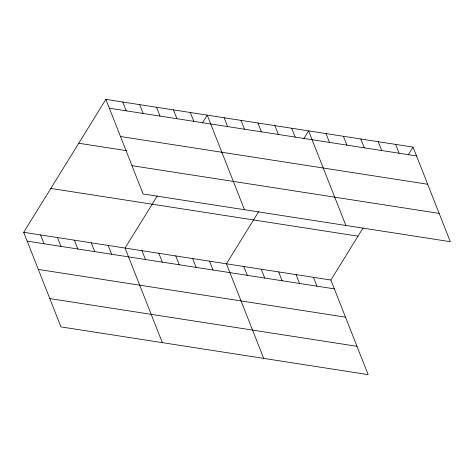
<?xml version="1.0" encoding="UTF-8"?>
<svg xmlns="http://www.w3.org/2000/svg" width="474" height="474" viewBox="0 0 474 474"><rect width="100%" height="100%" fill="white"/><g stroke="black" fill="none" stroke-linecap="round" stroke-linejoin="round"><path stroke-width="0.71" d="M363.037 228.006L330.876 280.027L368.132 374.614L60.956 326.894L23.7 232.307L105.868 99.386L413.044 147.106L450.3 241.693L143.124 193.973L105.868 99.386M157.226 196.029L125.065 248.056L162.327 342.643M202.339 123.056L207.233 115.135L244.495 209.721M258.597 211.777L226.436 263.805L263.692 358.391M303.71 138.805L308.604 130.883L345.86 225.47M408.144 155.028L413.044 147.106M109.346 108.214L416.522 155.94M120.491 136.512L427.666 184.238M78.749 143.249L126.617 150.685M131.979 165.669L439.155 213.395M50.813 188.445L357.989 236.165M23.7 232.307L330.876 280.027M27.178 241.136L334.354 288.862M38.323 269.433L345.499 317.159M49.811 298.59L356.987 346.316M395.636 144.404L399.114 153.232M378.228 141.702L381.706 150.531M360.821 138.995L364.299 147.823M343.413 136.293L346.891 145.121M326.011 133.585L329.489 142.413M291.706 128.258L295.183 137.087M274.813 125.634L278.291 134.462M257.921 123.009L261.399 131.837M313.468 277.326L316.946 286.154M241.023 120.384L244.501 129.212M296.06 274.624L299.538 283.452M224.131 117.759L227.609 126.588M278.653 271.916L282.131 280.744M261.251 269.214L264.729 278.042M190.341 112.51L193.819 121.338M243.843 266.507L247.321 275.335M173.443 109.885L176.921 118.713M156.55 107.26L160.028 116.089M209.544 261.18L213.022 270.008M139.658 104.636L143.136 113.464M192.645 258.555L196.123 267.383M122.76 102.011L126.238 110.839M175.753 255.93L179.231 264.759M158.855 253.306L162.333 262.134M141.963 250.681L145.441 259.509M108.173 245.431L111.651 254.26M91.281 242.807L94.759 251.635M74.382 240.182L77.86 249.01M57.49 237.557L60.968 246.385M40.592 234.932L44.07 243.76"/></g></svg>
